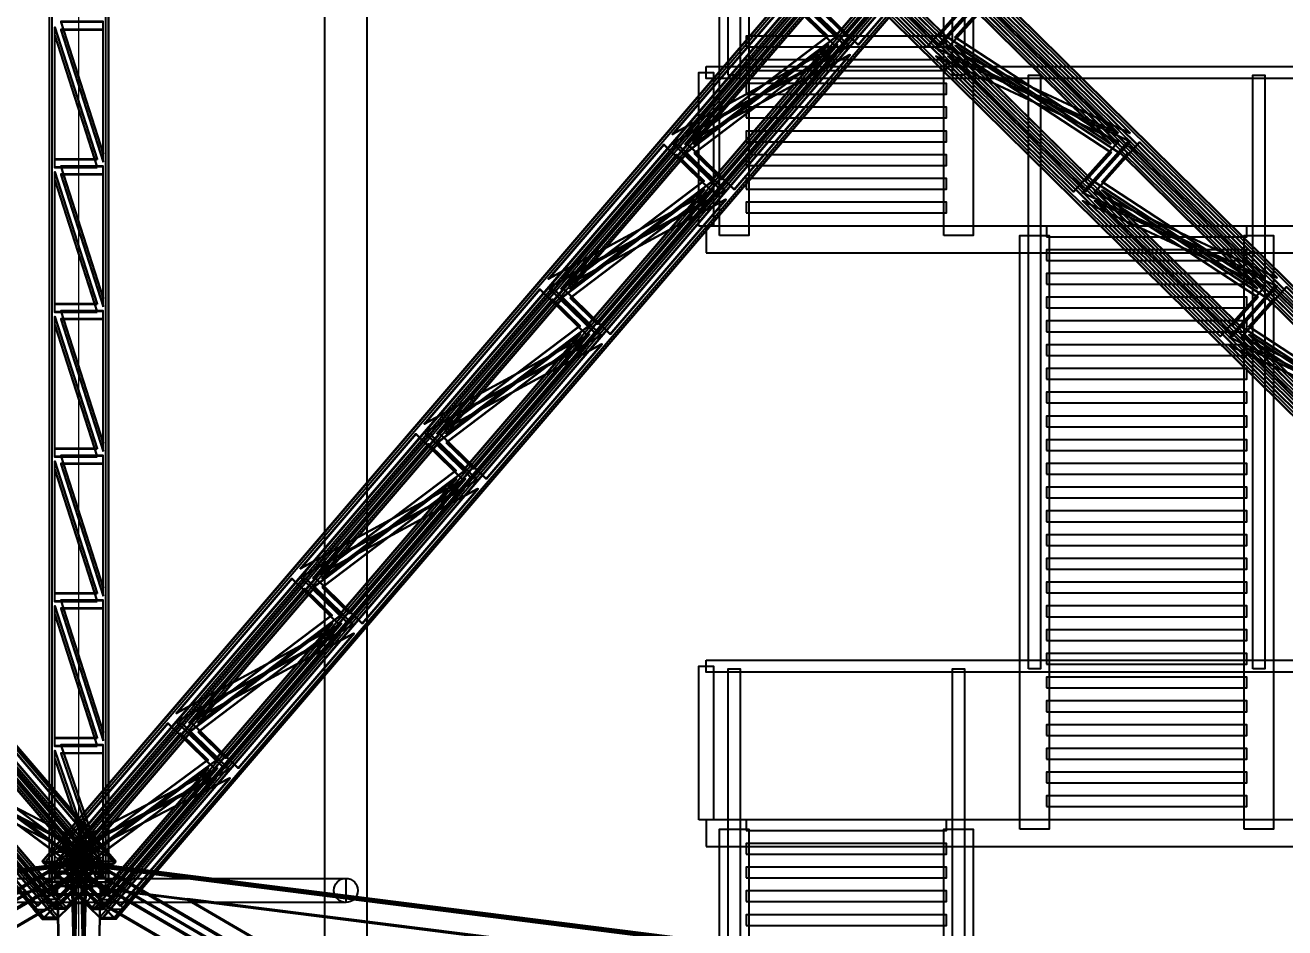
# Model space of a CAD drawing. Header units: millimetres. Extents: x -84906 to 117550, y -3000 to 338000.
# Drawn here: x -403 to 9036, y 39720 to 46479 of the extents above; entities that cross this region are included whole.
import ezdxf

# ---------------------------------------------------------------- set-up
doc = ezdxf.new("R2010")
doc.units = ezdxf.units.MM
for name, color, linetype, lineweight in [('D-BMK-AXIS', 7, 'Continuous', 13), ('D-STR-CORE', 7, 'Continuous', 25), ('D-STR-DIM', 7, 'Continuous', 13), ('D-STR-STRC', 7, 'Continuous', 25)]:
    doc.layers.add(name, color=color, linetype=linetype, lineweight=lineweight)
doc.styles.add('OpenSansCondensed-Light', font='OpenSansCondensed-Light.ttf')
doc.styles.add('TOWER_UNICODE', font='Arial Unicode.ttf')
doc.dimstyles.new('EZDXF', dxfattribs={"dimtxt": 0.25, "dimasz": 0.175, "dimexe": 0.375, "dimexo": 0.125, "dimgap": 0.1, "dimtad": 1, "dimlfac": 100, "dimzin": 12, "dimdsep": 46, "dimtxsty": 'OpenSansCondensed-Light', "dimblk": 'ARCHTICK', "dimcen": 2.5, "dimazin": 3, "dimtfac": 0.5, "dimtmove": 2, "dimatfit": 3})

# ---------------------------------------------------------------- blocks, each defined once
blk = doc.blocks.new('_ARCHTICK')
at = {"color": 0, "linetype": 'BYBLOCK', "const_width": 0.15}
blk.add_lwpolyline([(-0.5, -0.5), (0.5, 0.5)], dxfattribs=at)

msp = doc.modelspace()

# ---------------------------------------------------------------- linework, layer by layer
at = {"layer": 'D-BMK-AXIS'}
msp.add_line((0, -3000), (0, 338000), dxfattribs=at)
at = {"layer": 'D-STR-CORE'}
for points in [[(1840, 18300), (2160, 18300), (2160, 224550), (1840, 224550)], [(1840, 18300), (2160, 18300), (2160, 224550), (1840, 224550)], [(4865, 46105), (4865, 50550.8), (4955, 50550.8), (4955, 46105)], [(6545, 46105), (6545, 50550.8), (6635, 50550.8), (6635, 46105)], [(4800, 44905), (4800, 49350.8), (5020, 49350.8), (5020, 44905)], [(6480, 44905), (6480, 49350.8), (6700, 49350.8), (6700, 44905)], [(5000, 46317.7), (6500, 46317.7), (6500, 46397.7), (5000, 46397.7)], [(4700, 46170), (9300, 46170), (9300, 46080), (4700, 46080)], [(5000, 46139.8), (6500, 46139.8), (6500, 46219.8), (5000, 46219.8)], [(4645, 44975), (4645, 46125), (4755, 46125), (4755, 44975)], [(7115, 41659.2), (7115, 46105), (7205, 46105), (7205, 41659.2)], [(8795, 41659.2), (8795, 46105), (8885, 46105), (8885, 41659.2)], [(5000, 45962), (6500, 45962), (6500, 46042), (5000, 46042)], [(5000, 45784.2), (6500, 45784.2), (6500, 45864.2), (5000, 45864.2)], [(5000, 45606.3), (6500, 45606.3), (6500, 45686.3), (5000, 45686.3)], [(5000, 45428.5), (6500, 45428.5), (6500, 45508.5), (5000, 45508.5)], [(5000, 45250.7), (6500, 45250.7), (6500, 45330.7), (5000, 45330.7)], [(5000, 45072.8), (6500, 45072.8), (6500, 45152.8), (5000, 45152.8)], [(4700, 44775), (9300, 44775), (9300, 44975), (4700, 44975)], [(7250, 44895), (8750, 44895), (8750, 44975), (7250, 44975)], [(7050, 40459.2), (7050, 44905), (7270, 44905), (7270, 40459.2)], [(8730, 40459.2), (8730, 44905), (8950, 44905), (8950, 40459.2)], [(7250, 44717.2), (8750, 44717.2), (8750, 44797.2), (7250, 44797.2)], [(7250, 44539.3), (8750, 44539.3), (8750, 44619.3), (7250, 44619.3)], [(7250, 44361.5), (8750, 44361.5), (8750, 44441.5), (7250, 44441.5)], [(7250, 44183.7), (8750, 44183.7), (8750, 44263.7), (7250, 44263.7)], [(7250, 44005.8), (8750, 44005.8), (8750, 44085.8), (7250, 44085.8)], [(7250, 43828), (8750, 43828), (8750, 43908), (7250, 43908)], [(7250, 43650.2), (8750, 43650.2), (8750, 43730.2), (7250, 43730.2)], [(7250, 43472.3), (8750, 43472.3), (8750, 43552.3), (7250, 43552.3)], [(7250, 43294.5), (8750, 43294.5), (8750, 43374.5), (7250, 43374.5)], [(7250, 43116.7), (8750, 43116.7), (8750, 43196.7), (7250, 43196.7)], [(7250, 42938.8), (8750, 42938.8), (8750, 43018.8), (7250, 43018.8)], [(7250, 42761), (8750, 42761), (8750, 42841), (7250, 42841)], [(7250, 42583.2), (8750, 42583.2), (8750, 42663.2), (7250, 42663.2)], [(7250, 42405.3), (8750, 42405.3), (8750, 42485.3), (7250, 42485.3)], [(7250, 42227.5), (8750, 42227.5), (8750, 42307.5), (7250, 42307.5)], [(7250, 42049.7), (8750, 42049.7), (8750, 42129.7), (7250, 42129.7)], [(7250, 41871.8), (8750, 41871.8), (8750, 41951.8), (7250, 41951.8)], [(4700, 41724.2), (9300, 41724.2), (9300, 41634.2), (4700, 41634.2)], [(7250, 41694), (8750, 41694), (8750, 41774), (7250, 41774)], [(4645, 40529.2), (4645, 41679.2), (4755, 41679.2), (4755, 40529.2)], [(4865, 37213.3), (4865, 41659.2), (4955, 41659.2), (4955, 37213.3)], [(6545, 37213.3), (6545, 41659.2), (6635, 41659.2), (6635, 37213.3)], [(7250, 41516.2), (8750, 41516.2), (8750, 41596.2), (7250, 41596.2)], [(7250, 41338.3), (8750, 41338.3), (8750, 41418.3), (7250, 41418.3)], [(7250, 41160.5), (8750, 41160.5), (8750, 41240.5), (7250, 41240.5)], [(7250, 40982.7), (8750, 40982.7), (8750, 41062.7), (7250, 41062.7)], [(7250, 40804.8), (8750, 40804.8), (8750, 40884.8), (7250, 40884.8)], [(7250, 40627), (8750, 40627), (8750, 40707), (7250, 40707)], [(4700, 40329.2), (9300, 40329.2), (9300, 40529.2), (4700, 40529.2)], [(5000, 40449.2), (6500, 40449.2), (6500, 40529.2), (5000, 40529.2)], [(4800, 36013.3), (4800, 40459.2), (5020, 40459.2), (5020, 36013.3)], [(6480, 36013.3), (6480, 40459.2), (6700, 40459.2), (6700, 36013.3)], [(5000, 40271.3), (6500, 40271.3), (6500, 40351.3), (5000, 40351.3)], [(5000, 40093.5), (6500, 40093.5), (6500, 40173.5), (5000, 40173.5)], [(-2000, 40090), (2000, 40090), (2000, 39910), (-2000, 39910)], [(2000, 39910), (-2000, 39910), (-2000, 40090), (2000, 40090)], [(5000, 39915.7), (6500, 39915.7), (6500, 39995.7), (5000, 39995.7)], [(5000, 39737.8), (6500, 39737.8), (6500, 39817.8), (5000, 39817.8)]]:
    msp.add_lwpolyline(points, close=True, dxfattribs=at)
msp.add_circle((2000, 40000), 90, dxfattribs=at)
at = {"layer": 'D-STR-STRC'}
for points in [[(166.5, 40215.9), (-276.9, 39784.1), (-11428.2, 52784.1), (-10984.7, 53215.9)], [(172.1, 40215.9), (-271.4, 39784.1), (-11422.7, 52784.1), (-10979.2, 53215.9)], [(109.3, 40141.7), (-181.7, 39858.3), (-11333, 52858.3), (-11042, 53141.7)], [(114.8, 40141.7), (-176.2, 39858.3), (-11327.5, 52858.3), (-11036.5, 53141.7)], [(271.4, 40215.9), (-172.1, 39784.1), (-11323.3, 52784.1), (-10879.9, 53215.9)], [(276.9, 40215.9), (-166.5, 39784.1), (-11317.8, 52784.1), (-10874.4, 53215.9)], [(176.2, 40141.7), (-114.8, 39858.3), (-11266.1, 52858.3), (-10975.1, 53141.7)], [(181.7, 40141.7), (-109.3, 39858.3), (-11260.6, 52858.3), (-10969.6, 53141.7)], [(-276.9, 40215.9), (166.5, 39784.1), (11317.8, 52784.1), (10874.4, 53215.9)], [(-271.4, 40215.9), (172.1, 39784.1), (11323.3, 52784.1), (10879.9, 53215.9)], [(13362, 40233.1), (12943.2, 39766.9), (-256.8, 52766.9), (162, 53233.1)], [(13366.7, 40233.1), (12947.9, 39766.9), (-252.1, 52766.9), (166.7, 53233.1)], [(-181.7, 40141.7), (109.3, 39858.3), (11260.6, 52858.3), (10969.6, 53141.7)], [(-176.2, 40141.7), (114.8, 39858.3), (11266.1, 52858.3), (10975.1, 53141.7)], [(-172.1, 40215.9), (271.4, 39784.1), (11422.7, 52784.1), (10979.2, 53215.9)], [(13306.3, 40153), (13031.5, 39847), (-168.5, 52847), (106.3, 53153)], [(13452.1, 40233.1), (13033.3, 39766.9), (-166.7, 52766.9), (252.1, 53233.1)], [(-166.5, 40215.9), (276.9, 39784.1), (11428.2, 52784.1), (10984.7, 53215.9)], [(13311, 40153), (13036.2, 39847), (-163.8, 52847), (111, 53153)], [(13456.8, 40233.1), (13038, 39766.9), (-162, 52766.9), (256.8, 53233.1)], [(-114.8, 40141.7), (176.2, 39858.3), (11327.5, 52858.3), (11036.5, 53141.7)], [(13363.8, 40153), (13089, 39847), (-111, 52847), (163.8, 53153)], [(-109.3, 40141.7), (181.7, 39858.3), (11333, 52858.3), (11042, 53141.7)], [(13368.5, 40153), (13093.7, 39847), (-106.3, 52847), (168.5, 53153)], [(220, 40033.1), (-220, 40033.1), (-220, 53033.1), (220, 53033.1)], [(220, 40033.1), (-220, 40033.1), (-220, 53033.1), (220, 53033.1)], [(220, 40028.3), (-220, 40028.3), (-220, 53028.3), (220, 53028.3)], [(220, 40028.3), (-220, 40028.3), (-220, 53028.3), (220, 53028.3)], [(220, 39971.7), (-220, 39971.7), (-220, 52971.7), (220, 52971.7)], [(220, 39971.7), (-220, 39971.7), (-220, 52971.7), (220, 52971.7)], [(220, 39966.9), (-220, 39966.9), (-220, 52966.9), (220, 52966.9)], [(220, 39966.9), (-220, 39966.9), (-220, 52966.9), (220, 52966.9)], [(6631.5, 46609.9), (6438.5, 46395), (5408.1, 47409.8)], [(6636.3, 46609.9), (6443.2, 46395), (5412.8, 47409.8)], [(6689, 46609.9), (6496, 46395), (5465.6, 47409.8)], [(5470.2, 46604.6), (5674.6, 46405.6), (6540.6, 47415.1)], [(6693.8, 46609.9), (6500.8, 46395), (5470.3, 47409.8)], [(5475.7, 46604.6), (5680.1, 46405.6), (6546.1, 47415.1)], [(5537.1, 46604.6), (5741.5, 46405.6), (6607.5, 47415.1)], [(5542.7, 46604.6), (5747.1, 46405.6), (6613, 47415.1)], [(6687.2, 46690), (6350.2, 46314.9), (5319.8, 47329.7)], [(6691.9, 46690), (6355, 46314.9), (5324.5, 47329.7)], [(5375, 46678.8), (5731.9, 46331.4), (6597.8, 47340.9)], [(5380.6, 46678.8), (5737.4, 46331.4), (6603.4, 47340.9)], [(6777.3, 46690), (6440.3, 46314.9), (5409.9, 47329.7)], [(6782.1, 46690), (6445.1, 46314.9), (5414.7, 47329.7)], [(5479.9, 46678.8), (5836.7, 46331.4), (6702.7, 47340.9)], [(5485.4, 46678.8), (5842.2, 46331.4), (6708.2, 47340.9)], [(4443.1, 45659.1), (5309, 46668.6), (5665.9, 46321.2)], [(4448.6, 45659.1), (5314.6, 46668.6), (5671.4, 46321.2)], [(4547.9, 45659.1), (5413.9, 46668.6), (5770.7, 46321.2)], [(4553.4, 45659.1), (5419.4, 46668.6), (5776.2, 46321.2)], [(7785.3, 45670.3), (6754.9, 46685.1), (6417.9, 46310)], [(7790.1, 45670.3), (6759.7, 46685.1), (6422.7, 46310)], [(7875.5, 45670.3), (6845, 46685.1), (6508.1, 46310)], [(7880.2, 45670.3), (6849.8, 46685.1), (6512.8, 46310)], [(4538.3, 45584.9), (5404.2, 46594.4), (5608.6, 46395.4)], [(4543.8, 45584.9), (5409.7, 46594.4), (5614.1, 46395.4)], [(4605.2, 45584.9), (5471.1, 46594.4), (5675.5, 46395.4)], [(4610.7, 45584.9), (5476.6, 46594.4), (5681.1, 46395.4)], [(7729.7, 45590.2), (6699.2, 46605), (6506.2, 46390.1)], [(7734.4, 45590.2), (6704, 46605), (6511, 46390.1)], [(7787.2, 45590.2), (6756.8, 46605), (6563.7, 46390.1)], [(7791.9, 45590.2), (6761.5, 46605), (6568.5, 46390.1)], [(135, 45476), (-180, 45476), (-180, 46463.9)], [(135, 45476), (-180, 45476), (-180, 46463.9)], [(135, 45471.2), (-180, 45471.2), (-180, 46459.1)], [(135, 45471.2), (-180, 45471.2), (-180, 46459.1)], [(180, 45518.9), (180, 46506.8), (-135, 46506.8)], [(180, 45518.9), (180, 46506.8), (-135, 46506.8)], [(180, 45514.1), (180, 46502), (-135, 46502)], [(180, 45514.1), (180, 46502), (-135, 46502)], [(180, 45457.6), (180, 46445.5), (-135, 46445.5)], [(180, 45457.6), (180, 46445.5), (-135, 46445.5)], [(180, 45452.7), (180, 46440.7), (-135, 46440.7)], [(180, 45452.7), (180, 46440.7), (-135, 46440.7)], [(135, 45414.6), (-180, 45414.6), (-180, 46402.6)], [(135, 45414.6), (-180, 45414.6), (-180, 46402.6)], [(135, 45409.8), (-180, 45409.8), (-180, 46397.8)], [(135, 45409.8), (-180, 45409.8), (-180, 46397.8)], [(4445.8, 45595.5), (4802.6, 45248.1), (5668.6, 46257.6)], [(4451.3, 45595.5), (4808.1, 45248.1), (5674.1, 46257.6)], [(4541, 45521.3), (4745.4, 45322.3), (5611.3, 46331.8)], [(4546.5, 45521.3), (4750.9, 45322.3), (5616.8, 46331.8)], [(4550.6, 45595.5), (4907.5, 45248.1), (5773.4, 46257.6)], [(4556.1, 45595.5), (4913, 45248.1), (5778.9, 46257.6)], [(4607.9, 45521.3), (4812.3, 45322.3), (5678.2, 46331.8)], [(4613.4, 45521.3), (4817.8, 45322.3), (5683.7, 46331.8)], [(7731.5, 45526.6), (7538.5, 45311.7), (6508.1, 46326.5)], [(7736.3, 45526.6), (7543.2, 45311.7), (6512.8, 46326.5)], [(7789, 45526.6), (7596, 45311.7), (6565.6, 46326.5)], [(7793.8, 45526.6), (7600.8, 45311.7), (6570.3, 46326.5)], [(7787.2, 45606.7), (7450.2, 45231.6), (6419.8, 46246.4)], [(7791.9, 45606.7), (7455, 45231.6), (6424.5, 46246.4)], [(7877.3, 45606.7), (7540.3, 45231.6), (6509.9, 46246.4)], [(7882.1, 45606.7), (7545.1, 45231.6), (6514.7, 46246.4)], [(8885.3, 44587), (7854.9, 45601.8), (7517.9, 45226.6)], [(8890.1, 44587), (7859.7, 45601.8), (7522.7, 45226.6)], [(8975.5, 44587), (7945, 45601.8), (7608.1, 45226.6)], [(8980.2, 44587), (7949.8, 45601.8), (7612.8, 45226.6)], [(3513.8, 44575.7), (4379.8, 45585.3), (4736.6, 45237.8)], [(3519.3, 44575.7), (4385.3, 45585.3), (4742.1, 45237.8)], [(3609, 44501.5), (4474.9, 45511), (4679.4, 45312)], [(3614.5, 44501.5), (4480.5, 45511), (4684.9, 45312)], [(3618.7, 44575.7), (4484.6, 45585.3), (4841.4, 45237.8)], [(3624.2, 44575.7), (4490.1, 45585.3), (4847, 45237.8)], [(3675.9, 44501.5), (4541.9, 45511), (4746.3, 45312)], [(3681.4, 44501.5), (4547.4, 45511), (4751.8, 45312)], [(8829.7, 44506.8), (7799.2, 45521.7), (7606.2, 45306.8)], [(8834.4, 44506.8), (7804, 45521.7), (7611, 45306.8)], [(8887.2, 44506.8), (7856.8, 45521.7), (7663.7, 45306.8)], [(8891.9, 44506.8), (7861.5, 45521.7), (7668.5, 45306.8)], [(180, 44435.5), (180, 45423.5), (-135, 45423.5)], [(180, 44435.5), (180, 45423.5), (-135, 45423.5)], [(180, 44430.7), (180, 45418.7), (-135, 45418.7)], [(180, 44430.7), (180, 45418.7), (-135, 45418.7)], [(135, 44392.6), (-180, 44392.6), (-180, 45380.6)], [(135, 44392.6), (-180, 44392.6), (-180, 45380.6)], [(135, 44387.8), (-180, 44387.8), (-180, 45375.8)], [(135, 44387.8), (-180, 44387.8), (-180, 45375.8)], [(135, 44331.3), (-180, 44331.3), (-180, 45319.3)], [(135, 44331.3), (-180, 44331.3), (-180, 45319.3)], [(135, 44326.5), (-180, 44326.5), (-180, 45314.5)], [(135, 44326.5), (-180, 44326.5), (-180, 45314.5)], [(180, 44374.2), (180, 45362.2), (-135, 45362.2)], [(180, 44374.2), (180, 45362.2), (-135, 45362.2)], [(180, 44369.4), (180, 45357.4), (-135, 45357.4)], [(180, 44369.4), (180, 45357.4), (-135, 45357.4)], [(3611.7, 44438), (3816.1, 44239), (4682, 45248.5)], [(3617.2, 44438), (3821.6, 44239), (4687.6, 45248.5)], [(3678.6, 44438), (3883, 44239), (4748.9, 45248.5)], [(3684.1, 44438), (3888.5, 44239), (4754.5, 45248.5)], [(8831.5, 44443.2), (8638.5, 44228.3), (7608.1, 45243.2)], [(8836.3, 44443.2), (8643.2, 44228.3), (7612.8, 45243.2)], [(8889, 44443.2), (8696, 44228.3), (7665.6, 45243.2)], [(8893.8, 44443.2), (8700.8, 44228.3), (7670.3, 45243.2)], [(3516.5, 44512.2), (3873.3, 44164.7), (4739.3, 45174.3)], [(3522, 44512.2), (3878.9, 44164.7), (4744.8, 45174.3)], [(3621.3, 44512.2), (3978.2, 44164.7), (4844.1, 45174.3)], [(3626.9, 44512.2), (3983.7, 44164.7), (4849.7, 45174.3)], [(8887.2, 44523.4), (8550.2, 44148.2), (7519.8, 45163)], [(8891.9, 44523.4), (8555, 44148.2), (7524.5, 45163)], [(8977.3, 44523.4), (8640.3, 44148.2), (7609.9, 45163)], [(8982.1, 44523.4), (8645.1, 44148.2), (7614.7, 45163)], [(2584.5, 43492.4), (3450.5, 44501.9), (3807.3, 44154.5)], [(2590.1, 43492.4), (3456, 44501.9), (3812.8, 44154.5)], [(2689.4, 43492.4), (3555.3, 44501.9), (3912.2, 44154.5)], [(2694.9, 43492.4), (3560.9, 44501.9), (3917.7, 44154.5)], [(9985.3, 43503.6), (8954.9, 44518.4), (8617.9, 44143.3)], [(9990.1, 43503.6), (8959.7, 44518.4), (8622.7, 44143.3)], [(10075.5, 43503.6), (9045, 44518.4), (8708.1, 44143.3)], [(10080.2, 43503.6), (9049.8, 44518.4), (8712.8, 44143.3)], [(2679.7, 43418.2), (3545.7, 44427.7), (3750.1, 44228.7)], [(2685.2, 43418.2), (3551.2, 44427.7), (3755.6, 44228.7)], [(2746.6, 43418.2), (3612.6, 44427.7), (3817, 44228.7)], [(2752.2, 43418.2), (3618.1, 44427.7), (3822.5, 44228.7)], [(9929.7, 43423.5), (8899.2, 44438.3), (8706.2, 44223.4)], [(9934.4, 43423.5), (8904, 44438.3), (8711, 44223.4)], [(9987.2, 43423.5), (8956.8, 44438.3), (8763.7, 44223.4)], [(9991.9, 43423.5), (8961.5, 44438.3), (8768.5, 44223.4)], [(135, 43309.3), (-180, 43309.3), (-180, 44297.3)], [(135, 43309.3), (-180, 43309.3), (-180, 44297.3)], [(135, 43304.5), (-180, 43304.5), (-180, 44292.4)], [(135, 43304.5), (-180, 43304.5), (-180, 44292.4)], [(180, 43352.2), (180, 44340.2), (-135, 44340.2)], [(180, 43352.2), (180, 44340.2), (-135, 44340.2)], [(180, 43347.4), (180, 44335.4), (-135, 44335.4)], [(180, 43347.4), (180, 44335.4), (-135, 44335.4)], [(180, 43290.9), (180, 44278.8), (-135, 44278.8)], [(180, 43290.9), (180, 44278.8), (-135, 44278.8)], [(180, 43286.1), (180, 44274), (-135, 44274)], [(180, 43286.1), (180, 44274), (-135, 44274)], [(135, 43248), (-180, 43248), (-180, 44235.9)], [(135, 43248), (-180, 43248), (-180, 44235.9)], [(135, 43243.2), (-180, 43243.2), (-180, 44231.1)], [(135, 43243.2), (-180, 43243.2), (-180, 44231.1)], [(2587.2, 43428.8), (2944.1, 43081.4), (3810, 44090.9)], [(2592.7, 43428.8), (2949.6, 43081.4), (3815.5, 44090.9)], [(2682.4, 43354.6), (2886.8, 43155.6), (3752.8, 44165.1)], [(2687.9, 43354.6), (2892.3, 43155.6), (3758.3, 44165.1)], [(2692.1, 43428.8), (3048.9, 43081.4), (3914.9, 44090.9)], [(2697.6, 43428.8), (3054.4, 43081.4), (3920.4, 44090.9)], [(2749.3, 43354.6), (2953.7, 43155.6), (3819.7, 44165.1)], [(2754.8, 43354.6), (2959.2, 43155.6), (3825.2, 44165.1)], [(9987.2, 43440), (9650.2, 43064.9), (8619.8, 44079.7)], [(9991.9, 43440), (9655, 43064.9), (8624.5, 44079.7)], [(9931.5, 43359.9), (9738.5, 43145), (8708.1, 44159.8)], [(10077.3, 43440), (9740.3, 43064.9), (8709.9, 44079.7)], [(9936.3, 43359.9), (9743.2, 43145), (8712.8, 44159.8)], [(10082.1, 43440), (9745.1, 43064.9), (8714.7, 44079.7)], [(9989, 43359.9), (9796, 43145), (8765.6, 44159.8)], [(9993.8, 43359.9), (9800.8, 43145), (8770.3, 44159.8)], [(1655.3, 42409.1), (2521.2, 43418.6), (2878.1, 43071.2)], [(1660.8, 42409.1), (2526.7, 43418.6), (2883.6, 43071.2)], [(1750.4, 42334.9), (2616.4, 43344.4), (2820.8, 43145.4)], [(1756, 42334.9), (2621.9, 43344.4), (2826.3, 43145.4)], [(1760.1, 42409.1), (2626.1, 43418.6), (2982.9, 43071.2)], [(1765.6, 42409.1), (2631.6, 43418.6), (2988.4, 43071.2)], [(1817.4, 42334.9), (2683.3, 43344.4), (2887.7, 43145.4)], [(1822.9, 42334.9), (2688.8, 43344.4), (2893.2, 43145.4)], [(180, 42268.9), (180, 43256.8), (-135, 43256.8)], [(180, 42268.9), (180, 43256.8), (-135, 43256.8)], [(180, 42264.1), (180, 43252), (-135, 43252)], [(180, 42264.1), (180, 43252), (-135, 43252)], [(135, 42226), (-180, 42226), (-180, 43213.9)], [(135, 42226), (-180, 42226), (-180, 43213.9)], [(135, 42221.2), (-180, 42221.2), (-180, 43209.1)], [(135, 42221.2), (-180, 42221.2), (-180, 43209.1)], [(135, 42164.6), (-180, 42164.6), (-180, 43152.6)], [(135, 42164.6), (-180, 42164.6), (-180, 43152.6)], [(135, 42159.8), (-180, 42159.8), (-180, 43147.8)], [(135, 42159.8), (-180, 42159.8), (-180, 43147.8)], [(180, 42207.6), (180, 43195.5), (-135, 43195.5)], [(180, 42207.6), (180, 43195.5), (-135, 43195.5)], [(180, 42202.7), (180, 43190.7), (-135, 43190.7)], [(180, 42202.7), (180, 43190.7), (-135, 43190.7)], [(1753.1, 42271.3), (1957.5, 42072.3), (2823.5, 43081.8)], [(1758.7, 42271.3), (1963.1, 42072.3), (2829, 43081.8)], [(1820, 42271.3), (2024.4, 42072.3), (2890.4, 43081.8)], [(1825.6, 42271.3), (2030, 42072.3), (2895.9, 43081.8)], [(1657.9, 42345.5), (2014.8, 41998.1), (2880.7, 43007.6)], [(1663.5, 42345.5), (2020.3, 41998.1), (2886.3, 43007.6)], [(1762.8, 42345.5), (2119.6, 41998.1), (2985.6, 43007.6)], [(1768.3, 42345.5), (2125.2, 41998.1), (2991.1, 43007.6)], [(726, 41325.7), (1591.9, 42335.3), (1948.8, 41987.8)], [(731.5, 41325.7), (1597.5, 42335.3), (1954.3, 41987.8)], [(830.8, 41325.7), (1696.8, 42335.3), (2053.6, 41987.8)], [(836.4, 41325.7), (1702.3, 42335.3), (2059.1, 41987.8)], [(821.2, 41251.5), (1687.1, 42261), (1891.5, 42062)], [(826.7, 41251.5), (1692.6, 42261), (1897, 42062)], [(888.1, 41251.5), (1754, 42261), (1958.4, 42062)], [(893.6, 41251.5), (1759.6, 42261), (1964, 42062)], [(135, 41142.6), (-180, 41142.6), (-180, 42130.6)], [(135, 41142.6), (-180, 41142.6), (-180, 42130.6)], [(135, 41137.8), (-180, 41137.8), (-180, 42125.8)], [(135, 41137.8), (-180, 41137.8), (-180, 42125.8)], [(180, 41185.5), (180, 42173.5), (-135, 42173.5)], [(180, 41185.5), (180, 42173.5), (-135, 42173.5)], [(180, 41180.7), (180, 42168.7), (-135, 42168.7)], [(180, 41180.7), (180, 42168.7), (-135, 42168.7)], [(180, 41124.2), (180, 42112.2), (-135, 42112.2)], [(180, 41124.2), (180, 42112.2), (-135, 42112.2)], [(180, 41119.4), (180, 42107.4), (-135, 42107.4)], [(180, 41119.4), (180, 42107.4), (-135, 42107.4)], [(135, 41081.3), (-180, 41081.3), (-180, 42069.3)], [(135, 41081.3), (-180, 41081.3), (-180, 42069.3)], [(135, 41076.5), (-180, 41076.5), (-180, 42064.5)], [(135, 41076.5), (-180, 41076.5), (-180, 42064.5)], [(728.7, 41262.2), (1085.5, 40914.7), (1951.5, 41924.3)], [(734.2, 41262.2), (1091, 40914.7), (1957, 41924.3)], [(823.9, 41188), (1028.3, 40989), (1894.2, 41998.5)], [(829.4, 41188), (1033.8, 40989), (1899.7, 41998.5)], [(833.5, 41262.2), (1190.4, 40914.7), (2056.3, 41924.3)], [(839, 41262.2), (1195.9, 40914.7), (2061.8, 41924.3)], [(890.8, 41188), (1095.2, 40989), (1961.1, 41998.5)], [(896.3, 41188), (1100.7, 40989), (1966.6, 41998.5)], [(47, 40295.9), (-773, 41251.9), (-1129.9, 40904.5)], [(52.5, 40295.9), (-767.5, 41251.9), (-1124.4, 40904.5)], [(151.9, 40295.9), (-668.2, 41251.9), (-1025, 40904.5)], [(157.4, 40295.9), (-662.7, 41251.9), (-1019.5, 40904.5)], [(-157.4, 40295.9), (662.7, 41251.9), (1019.5, 40904.5)], [(-151.9, 40295.9), (668.2, 41251.9), (1025, 40904.5)], [(-52.5, 40295.9), (767.5, 41251.9), (1124.4, 40904.5)], [(-47, 40295.9), (773, 41251.9), (1129.9, 40904.5)], [(-10.2, 40221.7), (-830.3, 41177.7), (-1034.7, 40978.7)], [(-4.7, 40221.7), (-824.8, 41177.7), (-1029.2, 40978.7)], [(56.7, 40221.7), (-763.4, 41177.7), (-967.8, 40978.7)], [(62.2, 40221.7), (-757.9, 41177.7), (-962.3, 40978.7)], [(-62.2, 40221.7), (757.9, 41177.7), (962.3, 40978.7)], [(-56.7, 40221.7), (763.4, 41177.7), (967.8, 40978.7)], [(4.7, 40221.7), (824.8, 41177.7), (1029.2, 40978.7)], [(10.2, 40221.7), (830.3, 41177.7), (1034.7, 40978.7)], [(180, 40171.4), (180, 41090.2), (-135, 41090.2)], [(180, 40171.4), (180, 41090.2), (-135, 41090.2)], [(180, 40166.6), (180, 41085.4), (-135, 41085.4)], [(180, 40166.6), (180, 41085.4), (-135, 41085.4)], [(135, 40128.4), (-180, 40128.4), (-180, 41047.3)], [(135, 40128.4), (-180, 40128.4), (-180, 41047.3)], [(135, 40123.6), (-180, 40123.6), (-180, 41042.4)], [(135, 40123.6), (-180, 40123.6), (-180, 41042.4)], [(135, 40067.1), (-180, 40067.1), (-180, 40985.9)], [(135, 40067.1), (-180, 40067.1), (-180, 40985.9)], [(135, 40062.3), (-180, 40062.3), (-180, 40981.1)], [(135, 40062.3), (-180, 40062.3), (-180, 40981.1)], [(180, 40110), (180, 41028.8), (-135, 41028.8)], [(180, 40110), (180, 41028.8), (-135, 41028.8)], [(180, 40105.2), (180, 41024), (-135, 41024)], [(180, 40105.2), (180, 41024), (-135, 41024)], [(-12.9, 40158.1), (-217.3, 39959.1), (-1037.4, 40915.1)], [(-7.4, 40158.1), (-211.8, 39959.1), (-1031.9, 40915.1)], [(54, 40158.1), (-150.4, 39959.1), (-970.5, 40915.1)], [(59.5, 40158.1), (-144.9, 39959.1), (-964.9, 40915.1)], [(-59.5, 40158.1), (144.9, 39959.1), (964.9, 40915.1)], [(-54, 40158.1), (150.4, 39959.1), (970.5, 40915.1)], [(7.4, 40158.1), (211.8, 39959.1), (1031.9, 40915.1)], [(12.9, 40158.1), (217.3, 39959.1), (1037.4, 40915.1)], [(44.3, 40232.3), (-312.5, 39884.9), (-1132.6, 40840.9)], [(49.8, 40232.3), (-307, 39884.9), (-1127, 40840.9)], [(149.2, 40232.3), (-207.7, 39884.9), (-1027.7, 40840.9)], [(154.7, 40232.3), (-202.1, 39884.9), (-1022.2, 40840.9)], [(-154.7, 40232.3), (202.1, 39884.9), (1022.2, 40840.9)], [(-149.2, 40232.3), (207.7, 39884.9), (1027.7, 40840.9)], [(-49.8, 40232.3), (307, 39884.9), (1127, 40840.9)], [(-44.3, 40232.3), (312.5, 39884.9), (1132.6, 40840.9)], [(-4841, 39598.7), (64.8, 37996.4), (13.3, 40213.2)], [(-4789.5, 37410), (-4841, 39598.7), (13.3, 40213.2)], [(13.3, 40213.2), (-4789.5, 37410), (-4841, 39598.7)], [(64.8, 37996.4), (13.3, 40213.2), (-4841, 39598.7)], [(13.4, 40217.6), (-4789.4, 37414.4), (-4840.9, 39603.1)], [(-4840.9, 39603), (65, 38000.7), (13.4, 40217.5)], [(-4789.5, 37410), (13.3, 40213.2), (64.8, 37996.4)], [(13.3, 40213.2), (64.8, 37996.4), (-4789.5, 37410)], [(13.4, 40217.5), (65, 38000.7), (-4789.4, 37414.3)], [(213.6, 40289.7), (103.2, 40289.7), (-340.2, 39857.9), (-229.9, 39857.9)], [(-276.9, 40215.9), (-166.5, 40215.9), (-152.7, 40202.4), (-263.1, 40202.4)], [(-276.9, 40215.9), (-166.5, 40215.9), (276.9, 39784.1), (166.5, 39784.1)], [(276.9, 40215.9), (166.5, 40215.9), (-276.9, 39784.1), (-166.5, 39784.1)], [(46, 40215.5), (118.4, 40215.5), (-172.6, 39932.2), (-245, 39932.2)], [(-213.6, 40289.7), (-103.2, 40289.7), (340.2, 39857.9), (229.9, 39857.9)], [(-46, 40215.5), (-118.4, 40215.5), (172.6, 39932.2), (245, 39932.2)], [(-13.4, 40217.5), (-65, 38000.7), (4789.4, 37414.3)], [(4840.9, 39603), (-65, 38000.7), (-13.4, 40217.5)], [(-13.3, 40213.2), (-64.8, 37996.4), (4789.5, 37410)], [(-64.8, 37996.4), (-13.3, 40213.2), (4841, 39598.7)], [(4841, 39598.7), (-64.8, 37996.4), (-13.3, 40213.2)], [(4789.5, 37410), (-13.3, 40213.2), (-64.8, 37996.4)], [(-64.8, 37997.1), (-64.8, 37997.3), (-13.3, 40212.5), (-13.3, 40212.3)], [(-64.8, 37997.1), (-64.8, 37997.3), (-13.3, 40212.5), (-13.3, 40212.3)], [(17.7, 40269.1), (-44.6, 40170.2), (-44.4, 40161.6), (18, 40260.6)], [(-44.3, 40157.4), (18.1, 40256.3), (17.8, 40264.8), (-44.5, 40165.9)], [(44.3, 40157.4), (-18.1, 40256.3), (-17.8, 40264.8), (44.5, 40165.9)], [(-17.7, 40269.1), (44.6, 40170.2), (44.4, 40161.6), (-18, 40260.6)], [(-13.7, 40194), (-13.7, 40194), (-13.3, 40213.2), (-13.3, 40213.2)], [(-13.7, 40194), (-13.7, 40194), (-13.3, 40213.2), (-13.3, 40213.2)], [(-13.4, 40217.6), (4789.4, 37414.4), (4840.9, 39603.1)], [(-13.3, 40213.2), (4789.5, 37410), (4841, 39598.7)], [(4789.5, 37410), (4841, 39598.7), (-13.3, 40213.2)], [(13.7, 40194), (13.7, 40194), (13.3, 40213.2), (13.3, 40213.2)], [(13.7, 40194), (13.7, 40194), (13.3, 40213.2), (13.3, 40213.2)], [(64.8, 37997.1), (64.8, 37997.3), (13.3, 40212.5), (13.3, 40212.3)], [(64.8, 37997.1), (64.8, 37997.3), (13.3, 40212.5), (13.3, 40212.3)], [(276.9, 40215.9), (166.5, 40215.9), (152.7, 40202.4), (263.1, 40202.4)], [(64.7, 37992.1), (13.2, 40209), (-4841.2, 39594.5)], [(-4789.6, 37405.7), (-4841.2, 39594.4), (13.2, 40208.9)], [(-4789.6, 37405.8), (13.1, 40209), (64.7, 37992.1)], [(220, 40128.4), (220, 40062.3), (-220, 40062.3), (-220, 40128.4)], [(220, 40062.3), (220, 40128.4), (-220, 40128.4), (-220, 40062.3)], [(109.3, 40141.7), (181.7, 40141.7), (-109.3, 39858.3), (-181.7, 39858.3)], [(-109.3, 40141.7), (-181.7, 40141.7), (-167.9, 40128.2), (-95.4, 40128.2)], [(-109.3, 40141.7), (-181.7, 40141.7), (109.3, 39858.3), (181.7, 39858.3)], [(-64.7, 37992.1), (-13.2, 40209), (4841.2, 39594.5)], [(4789.6, 37405.8), (-13.1, 40209), (-64.7, 37992.1)], [(-4.6, 37988.7), (-4.6, 37988.9), (-56.1, 40203.8), (-56.1, 40203.5)], [(5.3, 37989.9), (5.3, 37990.1), (-46.2, 40205), (-46.2, 40204.8)], [(4789.6, 37405.7), (4841.2, 39594.4), (-13.2, 40208.9)], [(-5.3, 37989.9), (-5.3, 37990.1), (46.2, 40205), (46.2, 40204.8)], [(4.6, 37988.7), (4.6, 37988.9), (56.1, 40203.8), (56.1, 40203.5)], [(109.3, 40141.7), (181.7, 40141.7), (167.9, 40128.2), (95.4, 40128.2)], [(-200, 40033.1), (-200, 39966.9), (-220, 39966.9), (-220, 40033.1)], [(220, 40033.1), (220, 39966.9), (-220, 39966.9), (-220, 40033.1)], [(-200, 39966.9), (-200, 40033.1), (-220, 40033.1), (-220, 39966.9)], [(220, 39966.9), (220, 40033.1), (-220, 40033.1), (-220, 39966.9)], [(220, 40033.1), (220, 39966.9), (200, 39966.9), (200, 40033.1)], [(220, 39966.9), (220, 40033.1), (200, 40033.1), (200, 39966.9)], [(-121, 38235.8), (-162.3, 40011.8), (-4051.1, 39519.5)], [(-4051, 39523.8), (-120.9, 38240.1), (-162.2, 40016)], [(-120.9, 38240.1), (-162.2, 40016), (-4051, 39523.8)], [(-4050.9, 39528), (-120.7, 38244.4), (-162, 40020.3)], [(4050.9, 39528), (120.7, 38244.4), (162, 40020.3)], [(120.9, 38240.1), (162.2, 40016), (4051, 39523.8)], [(4051, 39523.8), (120.9, 38240.1), (162.2, 40016)], [(121, 38235.8), (162.3, 40011.8), (4051.1, 39519.5)], [(813.1, 39938), (4616.5, 37718.1), (4657.3, 39451.4)], [(813.2, 39933.7), (4616.6, 37713.8), (4657.4, 39447.1)], [(4616.6, 37713.8), (4657.4, 39447.1), (813.2, 39933.7)], [(4616.7, 37709.5), (4657.6, 39442.8), (813.3, 39929.4)], [(-3973.3, 37679.3), (-159.8, 39905), (-118.9, 38144.8)], [(-3973.1, 37683.5), (-159.7, 39909.3), (-118.7, 38149.1)], [(-159.7, 39909.3), (-118.7, 38149.1), (-3973.1, 37683.5)], [(-159.5, 39913.6), (-118.6, 38153.4), (-3973, 37687.8)], [(-167.9, 39871.8), (-95.4, 39871.8), (-109.3, 39858.3), (-181.7, 39858.3)], [(167.9, 39871.8), (95.4, 39871.8), (109.3, 39858.3), (181.7, 39858.3)], [(159.5, 39913.6), (118.6, 38153.4), (3973, 37687.8)], [(159.7, 39909.3), (118.7, 38149.1), (3973.1, 37683.5)], [(3973.1, 37683.5), (159.7, 39909.3), (118.7, 38149.1)], [(3973.3, 37679.3), (159.8, 39905), (118.9, 38144.8)], [(-152.7, 39797.6), (-263.1, 39797.6), (-276.9, 39784.1), (-166.5, 39784.1)], [(152.7, 39797.6), (263.1, 39797.6), (276.9, 39784.1), (166.5, 39784.1)]]:
    msp.add_lwpolyline(points, close=True, dxfattribs=at)
for points in [[(109.3, 40141.7), (-11042, 53141.7)], [(152.7, 40202.4), (-10998.6, 53202.4)], [(166.5, 40215.9), (-10984.7, 53215.9)], [(181.7, 40141.7), (-10969.6, 53141.7)], [(263.1, 40202.4), (-10888.2, 53202.4)], [(276.9, 40215.9), (-10874.4, 53215.9)], [(-276.9, 40215.9), (10874.4, 53215.9)], [(-263.1, 40202.4), (10888.2, 53202.4)], [(-181.7, 40141.7), (10969.6, 53141.7)], [(-166.5, 40215.9), (10984.7, 53215.9)], [(-152.7, 40202.4), (10998.6, 53202.4)], [(-109.3, 40141.7), (11042, 53141.7)], [(13306.3, 40153), (106.3, 53153)], [(13348.9, 40218.5), (148.9, 53218.5)], [(13362, 40233.1), (162, 53233.1)], [(13368.5, 40153), (168.5, 53153)], [(13443.7, 40218.5), (243.7, 53218.5)], [(13456.8, 40233.1), (256.8, 53233.1)], [(95.4, 40128.2), (-11055.8, 53128.2)], [(167.9, 40128.2), (-10983.4, 53128.2)], [(-167.9, 40128.2), (10983.4, 53128.2)], [(-95.4, 40128.2), (11055.8, 53128.2)], [(13293.2, 40138.4), (93.2, 53138.4)], [(13355.5, 40138.4), (155.5, 53138.4)], [(-220, 40033.1), (-220, 53033.1)], [(-220, 40033.1), (-220, 53033.1)], [(-220, 39966.9), (-220, 52966.9)], [(-220, 39966.9), (-220, 52966.9)], [(-200, 40033.1), (-200, 53033.1)], [(-200, 40033.1), (-200, 53033.1)], [(-200, 39966.9), (-200, 52966.9)], [(-200, 39966.9), (-200, 52966.9)], [(200, 40033.1), (200, 53033.1)], [(200, 40033.1), (200, 53033.1)], [(200, 39966.9), (200, 52966.9)], [(200, 39966.9), (200, 52966.9)], [(220, 40033.1), (220, 53033.1)], [(220, 40033.1), (220, 53033.1)], [(220, 39966.9), (220, 52966.9)], [(220, 39966.9), (220, 52966.9)], [(-181.7, 39858.3), (-11333, 52858.3)], [(-167.9, 39871.8), (-11319.1, 52871.8)], [(-109.3, 39858.3), (-11260.6, 52858.3)], [(-95.4, 39871.8), (-11246.7, 52871.8)], [(13044.5, 39861.6), (-155.5, 52861.6)], [(13106.8, 39861.6), (-93.2, 52861.6)], [(95.4, 39871.8), (11246.7, 52871.8)], [(109.3, 39858.3), (11260.6, 52858.3)], [(167.9, 39871.8), (11319.1, 52871.8)], [(181.7, 39858.3), (11333, 52858.3)], [(-276.9, 39784.1), (-11428.2, 52784.1)], [(-263.1, 39797.6), (-11414.3, 52797.6)], [(-166.5, 39784.1), (-11317.8, 52784.1)], [(-152.7, 39797.6), (-11304, 52797.6)], [(12943.2, 39766.9), (-256.8, 52766.9)], [(12956.3, 39781.5), (-243.7, 52781.5)], [(13031.5, 39847), (-168.5, 52847)], [(13038, 39766.9), (-162, 52766.9)], [(13051.1, 39781.5), (-148.9, 52781.5)], [(13093.7, 39847), (-106.3, 52847)], [(152.7, 39797.6), (11304, 52797.6)], [(166.5, 39784.1), (11317.8, 52784.1)], [(263.1, 39797.6), (11414.3, 52797.6)], [(276.9, 39784.1), (11428.2, 52784.1)], [(-4841, 39598.7), (13.3, 40213.2)], [(13.3, 40213.2), (-4841, 39598.7)], [(-4820.8, 37453.1), (-18.1, 40256.3)], [(-18, 40260.6), (-4820.7, 37457.4)], [(-4820.6, 37461.6), (-17.8, 40264.8)], [(-17.7, 40269.1), (-4820.5, 37465.9)], [(-276.9, 40215.9), (-213.6, 40289.7)], [(-181.7, 40141.7), (-118.4, 40215.5)], [(-166.5, 40215.9), (-103.2, 40289.7)], [(-109.3, 40141.7), (-46, 40215.5)], [(-56.1, 40203.8), (13.3, 40212.5)], [(-56.1, 40203.5), (13.3, 40212.3)], [(13.3, 40212.5), (-46.2, 40205)], [(13.3, 40212.3), (-46.2, 40204.8)], [(-13.3, 40213.2), (4841, 39598.7)], [(4841, 39598.7), (-13.3, 40213.2)], [(-13.3, 40212.5), (46.2, 40205)], [(56.1, 40203.8), (-13.3, 40212.5)], [(-13.3, 40212.3), (46.2, 40204.8)], [(56.1, 40203.5), (-13.3, 40212.3)], [(17.7, 40269.1), (4820.5, 37465.9)], [(4820.6, 37461.6), (17.8, 40264.8)], [(18, 40260.6), (4820.7, 37457.4)], [(4820.8, 37453.1), (18.1, 40256.3)], [(109.3, 40141.7), (46, 40215.5)], [(166.5, 40215.9), (103.2, 40289.7)], [(181.7, 40141.7), (118.4, 40215.5)], [(276.9, 40215.9), (213.6, 40289.7)], [(-4840.6, 39579.5), (13.7, 40194)], [(13.7, 40194), (-4840.6, 39579.5)], [(-4758.5, 37354.2), (44.3, 40157.4)], [(44.4, 40161.6), (-4758.4, 37358.4)], [(-4758.3, 37362.7), (44.5, 40165.9)], [(44.6, 40170.2), (-4758.1, 37367)], [(-220, 40033.1), (-220, 40128.4)], [(-220, 40033.1), (-220, 40128.4)], [(-44.6, 40170.2), (4758.1, 37367)], [(4758.3, 37362.7), (-44.5, 40165.9)], [(-44.4, 40161.6), (4758.4, 37358.4)], [(4758.5, 37354.2), (-44.3, 40157.4)], [(-13.7, 40194), (4840.6, 39579.5)], [(4840.6, 39579.5), (-13.7, 40194)], [(220, 40033.1), (220, 40128.4)], [(220, 40033.1), (220, 40128.4)], [(-220, 39966.9), (-220, 40062.3)], [(-220, 39966.9), (-220, 40062.3)], [(220, 39966.9), (220, 40062.3)], [(220, 39966.9), (220, 40062.3)], [(-181.7, 39858.3), (-245, 39932.2)], [(-109.3, 39858.3), (-172.6, 39932.2)], [(109.3, 39858.3), (172.6, 39932.2)], [(181.7, 39858.3), (245, 39932.2)], [(-276.9, 39784.1), (-340.2, 39857.9)], [(-166.5, 39784.1), (-229.9, 39857.9)], [(166.5, 39784.1), (229.9, 39857.9)], [(276.9, 39784.1), (340.2, 39857.9)]]:
    msp.add_lwpolyline(points, dxfattribs=at)
msp.add_circle((0, 40000), 100, dxfattribs=at)
msp.add_circle((0, 40000), 100, dxfattribs=at)

# ---------------------------------------------------------------- dimensions: what is measured, and where the dimension line sits
at = {"layer": 'D-STR-DIM'}
for base, p2 in [((-79000, 0), (0, 333000)), ((116500, 0), (0, 223550)), ((85000, 0), (0, 125000))]:
    msp.add_linear_dim(base=base, p1=(0, 0), p2=p2, angle=90, dimstyle='EZDXF', override={"dimtxt": 4200, "dimasz": 1875, "dimexe": 1050, "dimexo": 900, "dimgap": 1050, "dimtad": 1, "dimdec": 0, "dimlfac": 1, "dimlunit": 2, "dimtxsty": 'TOWER_UNICODE', "dimclrd": 7, "dimclre": 7, "dimclrt": 7}, dxfattribs=at).render()

doc.saveas('drawing.dxf')
